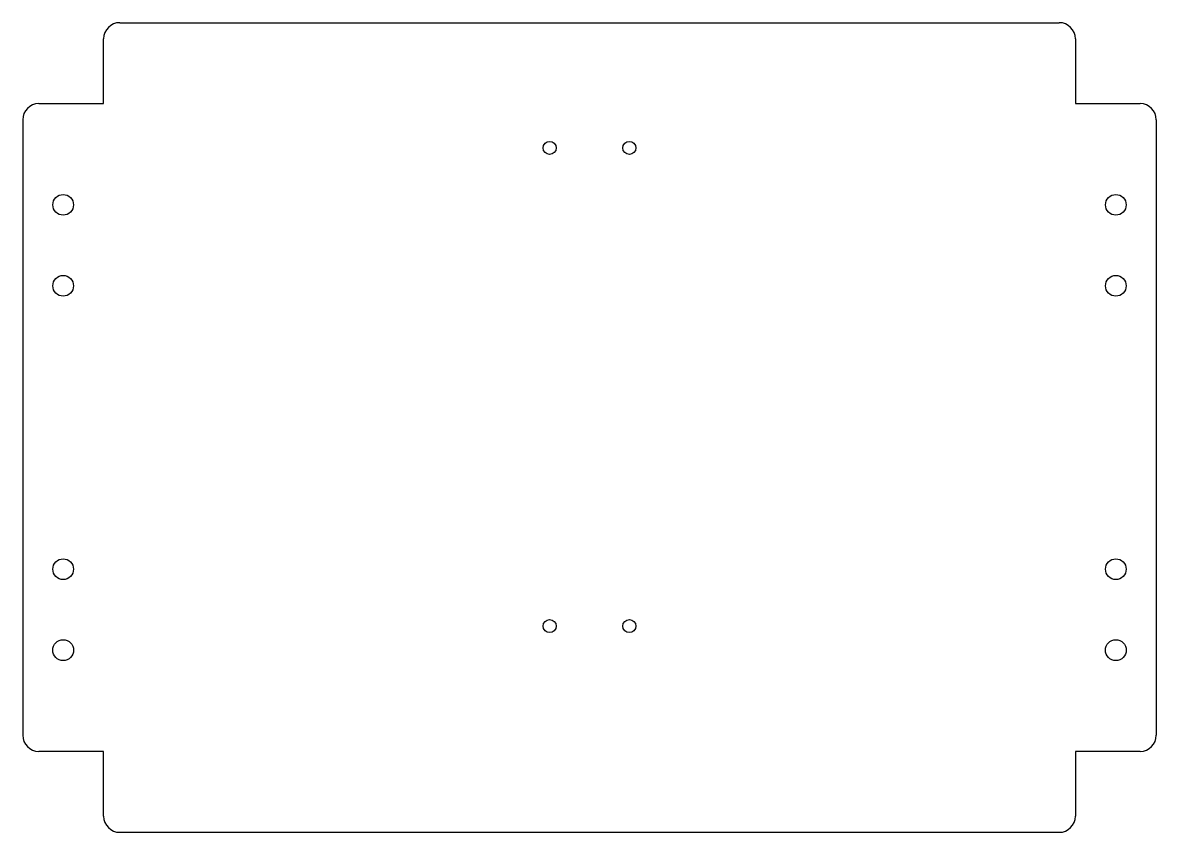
# Model space of a CAD drawing. Header units: inches. Extents: x -7 to 7, y -5 to 5.
import ezdxf

# ---------------------------------------------------------------- set-up
doc = ezdxf.new("R2010")
doc.units = ezdxf.units.IN
doc.header["$MEASUREMENT"] = 0

msp = doc.modelspace()

# ---------------------------------------------------------------- linework, layer by layer
at = {"color": 7, "linetype": 'Continuous', "lineweight": 25}
for p, q in [((-5.8, 5), (5.8, 5)), ((-6, 4), (-6, 4.8)), ((6, 4.8), (6, 4)), ((-6.8, 4), (-6, 4)), ((6, 4), (6.8, 4)), ((-7, 3.8), (-7, -3.8)), ((7, 3.8), (7, -3.8)), ((-6, -4), (-6.8, -4)), ((-6, -4.8), (-6, -4)), ((6, -4), (6, -4.8)), ((6.8, -4), (6, -4)), ((-5.8, -5), (5.8, -5))]:
    msp.add_line(p, q, dxfattribs=at)
for centre, radius in [((-0.492, 3.453), 0.0807), ((0.492, 3.453), 0.0807), ((-6.5, 2.75), 0.128), ((6.5, 2.75), 0.128), ((-6.5, 1.75), 0.128), ((6.5, 1.75), 0.128), ((-6.5, -1.75), 0.128), ((6.5, -1.75), 0.128), ((-0.492, -2.453), 0.0807), ((0.492, -2.453), 0.0807), ((-6.5, -2.75), 0.129), ((6.5, -2.75), 0.129)]:
    msp.add_circle(centre, radius, dxfattribs=at)
for centre, start, end in [((-5.8, 4.8), 90, 180), ((5.8, 4.8), 0, 90), ((-6.8, 3.8), 90, 180), ((6.8, 3.8), 0, 90), ((-6.8, -3.8), 180, 270), ((6.8, -3.8), 270, 0), ((-5.8, -4.8), 180, 270), ((5.8, -4.8), 270, 0)]:
    msp.add_arc(centre, 0.2, start, end, dxfattribs=at)

doc.saveas('drawing.dxf')
